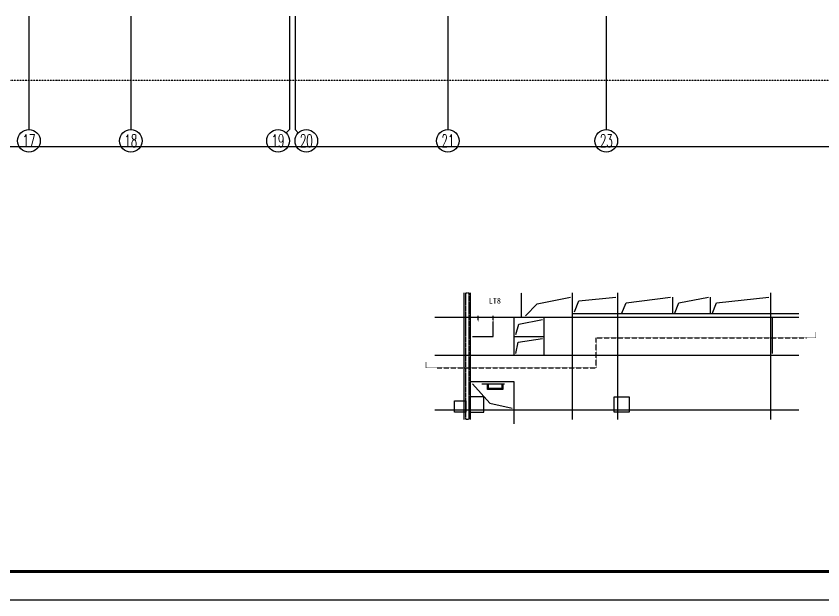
# Model space of a CAD drawing. Extents: x -737978 to 768813, y -372247 to 1140308.
# Drawn here: x -475432 to -432673, y -159911 to -128998 of the extents above; entities that cross this region are included whole.
import ezdxf
from ezdxf.enums import TextEntityAlignment as Align

# ---------------------------------------------------------------- set-up
doc = ezdxf.new("R2010")
doc.units = 0
doc.header["$LTSCALE"] = 10
doc.header["$MEASUREMENT"] = 0
for name, pattern in [('DASH', [0.35, 0.25, -0.1]), ('DASHDOT', [1, 0.5, -0.25, 0, -0.25]), ('DOTE', [2.42, 2, -0.2, 0.02, -0.2]), ('OWall_L2$0$HIDDEN2', [4.7625, 3.175, -1.5875])]:
    doc.linetypes.add(name, pattern=pattern)
doc.layers.get('0').update_dxf_attribs({"linetype": 'CONTINUOUS'})
for name, color, linetype in [('AXIS', 3, 'CONTINUOUS'), ('AXIS_TEXT', 7, 'CONTINUOUS'), ('C-B', 7, 'CONTINUOUS'), ('DIM_LEAD', 3, 'CONTINUOUS'), ('DIM_SYMB', 3, 'CONTINUOUS'), ('DOTE', 1, 'DOTE'), ('OWall_L2$0$A-HOLE-DASH', 21, 'OWall_L2$0$HIDDEN2'), ('PUB_TITLE', 4, 'CONTINUOUS'), ('RD-中线', 7, 'DASHDOT'), ('RD-侧石线', 5, 'CONTINUOUS'), ('STAIR', 2, 'CONTINUOUS')]:
    doc.layers.add(name, color=color, linetype=linetype)
doc.styles.add('_TCH_AXIS', font='COMPLEX', dxfattribs={"bigfont": 'GBCBIG'})
doc.styles.add('_TCH_DYN', font='')
doc.styles.add('COMPLEX', font='COMPLEX')
doc.styles.get('_TCH_DYN').set_extended_font_data('SimSun')

# ---------------------------------------------------------------- blocks, each defined once
blk = doc.blocks.new('_AXISO')
blk.add_circle((0, 0), 0.5)
at = {"layer": 'AXIS_TEXT', "style": 'COMPLEX', "width": 1.041667}
blk.add_attdef('A', text='', height=0.56, dxfattribs=at).set_placement((-0.25, -0.28), (0.25, -0.28), align=Align.FIT)

msp = doc.modelspace()

# ---------------------------------------------------------------- linework, layer by layer
at = {"color": 8, "linetype": 'DASH'}
for p, q in [((-450942, -145163.5), (-450942, -144863.5)), ((-450142, -145163.5), (-450142, -144863.5))]:
    msp.add_line(p, q, dxfattribs=at)
for points in [[(-448442, -144863.5), (-447818.4, -144234.3), (-446042, -143882.1)], [(-445842, -144663.5), (-445603.6, -144078.5), (-443642.2, -143882.1)], [(-443342, -144763.5), (-443103.6, -144178.5), (-440742, -143882.1)], [(-440542, -144763.5), (-440303.6, -144178.5), (-438742, -143882.1)], [(-438542, -144763.5), (-438303.6, -144178.5), (-435542, -143882.1)], [(-450142, -145963.5), (-450142, -145163.5)], [(-448941.9, -145863.5), (-448779.7, -145309.1), (-447542, -145063.5)], [(-435342, -146863.5), (-435342, -144963.5)], [(-451242, -145963.5), (-450142, -145963.5)], [(-448942, -146863.5), (-448822.5, -146260), (-447542.1, -146063.5)], [(-451242, -148463.9), (-450331.2, -149485.8), (-449142, -149763.9)], [(-450742, -148463.9), (-449542, -148463.9)]]:
    msp.add_lwpolyline(points)
msp.add_lwpolyline([(-453209.1, -147620.3), (-444697.1, -147620.3), (-444697.1, -146031.5), (-433547.7, -146031.5)], dxfattribs=at)
at = {"layer": 'AXIS'}
for p, q in [((-474751.1, -128998.4), (-474751.1, -134998.4)), ((-469351.1, -128998.4), (-469351.1, -134998.4)), ((-460951.1, -128998.4), (-460951.1, -134998.4)), ((-460651.1, -128998.4), (-460651.1, -134998.4)), ((-452551.1, -128998.4), (-452551.1, -134998.4)), ((-444151.1, -128998.4), (-444151.1, -134998.4)), ((-461126.8, -135174.1), (-460951.1, -134998.4)), ((-460475.4, -135174.1), (-460651.1, -134998.4))]:
    msp.add_line(p, q, dxfattribs=at)
at = {"layer": 'C-B'}
for points in [[(-449642, -148463.9), (-449642, -148763.9), (-450442, -148763.9), (-450442, -148463.9)], [(-449682, -148463.9), (-449682, -148723.9), (-450402, -148723.9), (-450402, -148463.9)]]:
    msp.add_lwpolyline(points, dxfattribs=at)
at = {"layer": 'DIM_SYMB', "const_width": 25}
for points in [[(-433547.7, -146031.5), (-433047.7, -146031.5), (-433047.7, -145731.5)], [(-453709.1, -147320.3), (-453709.1, -147620.3), (-453209.1, -147620.3)]]:
    msp.add_lwpolyline(points, dxfattribs=at)
at = {"layer": 'DOTE'}
for p, q in [((-451692, -150363.6), (-451692, -143655.2)), ((-451342, -150363.6), (-451342, -143655.2)), ((-448642, -144963.5), (-448642, -143655.2)), ((-445942, -150363.6), (-445942, -143655.2)), ((-443542.2, -150363.6), (-443542.2, -143655.2)), ((-435442, -143655.2), (-435442, -150363.6)), ((-433942, -144763.5), (-445942, -144763.5)), ((-433942, -144963.5), (-453242, -144963.5)), ((-447442.1, -146963.5), (-447442, -144963.5)), ((-433942, -146963.5), (-453242, -146963.5)), ((-433942, -149863.5), (-453242, -149863.5))]:
    msp.add_line(p, q, dxfattribs=at)
for points in [[(-440642, -143882.1), (-440642, -144763.5)], [(-438642, -143882.1), (-438642, -144763.5)], [(-449041.9, -146963.5), (-449041.9, -144963.5)], [(-449041.9, -145963.5), (-447442.1, -145963.5)], [(-449042, -150593.6), (-449042, -148363.9), (-451342, -148363.9)]]:
    msp.add_lwpolyline(points, dxfattribs=at)
at = {"layer": 'OWall_L2$0$A-HOLE-DASH', "ltscale": 0.1}
msp.add_lwpolyline([(-451592, -150363.6), (-451592, -143655.2), (-451442, -143655.2), (-451442, -150363.6)], close=True, dxfattribs=at)
at = {"layer": 'PUB_TITLE'}
msp.add_lwpolyline([(-535025.1, -159910.6), (-377375.1, -159910.6), (-377375.1, -70810.6), (-535025.1, -70810.6)], close=True, dxfattribs=at)
at = {"layer": 'PUB_TITLE', "const_width": 150}
msp.add_lwpolyline([(-531275.1, -158410.6), (-378875.1, -158410.6), (-378875.1, -72310.6), (-531275.1, -72310.6)], close=True, dxfattribs=at)
at = {"layer": 'RD-中线', "color": 8, "ltscale": 2}
msp.add_line((-395971.5, -132399.3), (-529181.7, -132399.6), dxfattribs=at)
at = {"layer": 'RD-侧石线', "color": 8}
msp.add_line((-529181.7, -135899.6), (-395971.5, -135899.3), dxfattribs=at)
at = {"layer": 'STAIR'}
for points in [[(-450642, -149163.5), (-451442, -149163.5), (-451442, -149963.5), (-450642, -149963.5)], [(-443742.2, -149163.6), (-442942.2, -149163.6), (-442942.2, -149963.6), (-443742.2, -149963.6)], [(-452192, -149363.5), (-451592, -149363.5), (-451592, -149963.5), (-452192, -149963.5)]]:
    msp.add_lwpolyline(points, close=True, dxfattribs=at)

# ---------------------------------------------------------------- block references
at = {"layer": 'AXIS'}
ref = msp.add_blockref('_AXISO', (-474751.1, -135598.4), dxfattribs=dict(at, xscale=1200, yscale=1200, zscale=1200))
ref.add_attrib('A', '17', dxfattribs={"layer": 'AXIS_TEXT', "height": 678.82, "style": '_TCH_AXIS', "width": 0.724138}).set_placement((-475090.5, -135937.8), (-474411.7, -135937.8), align=Align.FIT)
ref = msp.add_blockref('_AXISO', (-469351.1, -135598.4), dxfattribs=dict(at, xscale=1200, yscale=1200, zscale=1200))
ref.add_attrib('A', '18', dxfattribs={"layer": 'AXIS_TEXT', "height": 678.82, "style": '_TCH_AXIS', "width": 0.724138}).set_placement((-469690.5, -135937.8), (-469011.7, -135937.8), align=Align.FIT)
ref = msp.add_blockref('_AXISO', (-461551.1, -135598.4), dxfattribs=dict(at, xscale=1200, yscale=1200, zscale=1200))
ref.add_attrib('A', '19', dxfattribs={"layer": 'AXIS_TEXT', "height": 678.82, "style": '_TCH_AXIS', "width": 0.724138}).set_placement((-461890.5, -135937.8), (-461211.7, -135937.8), align=Align.FIT)
ref = msp.add_blockref('_AXISO', (-460051.1, -135598.4), dxfattribs=dict(at, xscale=1200, yscale=1200, zscale=1200))
ref.add_attrib('A', '20', dxfattribs={"layer": 'AXIS_TEXT', "height": 678.82, "style": '_TCH_AXIS', "width": 0.617647}).set_placement((-460390.5, -135937.8), (-459711.7, -135937.8), align=Align.FIT)
ref = msp.add_blockref('_AXISO', (-452551.1, -135598.4), dxfattribs=dict(at, xscale=1200, yscale=1200, zscale=1200))
ref.add_attrib('A', '21', dxfattribs={"layer": 'AXIS_TEXT', "height": 678.82, "style": '_TCH_AXIS', "width": 0.724138}).set_placement((-452890.5, -135937.8), (-452211.7, -135937.8), align=Align.FIT)
ref = msp.add_blockref('_AXISO', (-444151.1, -135598.4), dxfattribs=dict(at, xscale=1200, yscale=1200, zscale=1200))
ref.add_attrib('A', '23', dxfattribs={"layer": 'AXIS_TEXT', "height": 678.82, "style": '_TCH_AXIS', "width": 0.617647}).set_placement((-444490.5, -135937.8), (-443811.7, -135937.8), align=Align.FIT)

# ---------------------------------------------------------------- texts
at = {"layer": 'DIM_LEAD', "color": 0, "linetype": 'Continuous', "style": '_TCH_DYN'}
msp.add_text('LT8', height=300, dxfattribs=at).set_placement((-450379.7, -144217.2))

doc.saveas('drawing.dxf')
